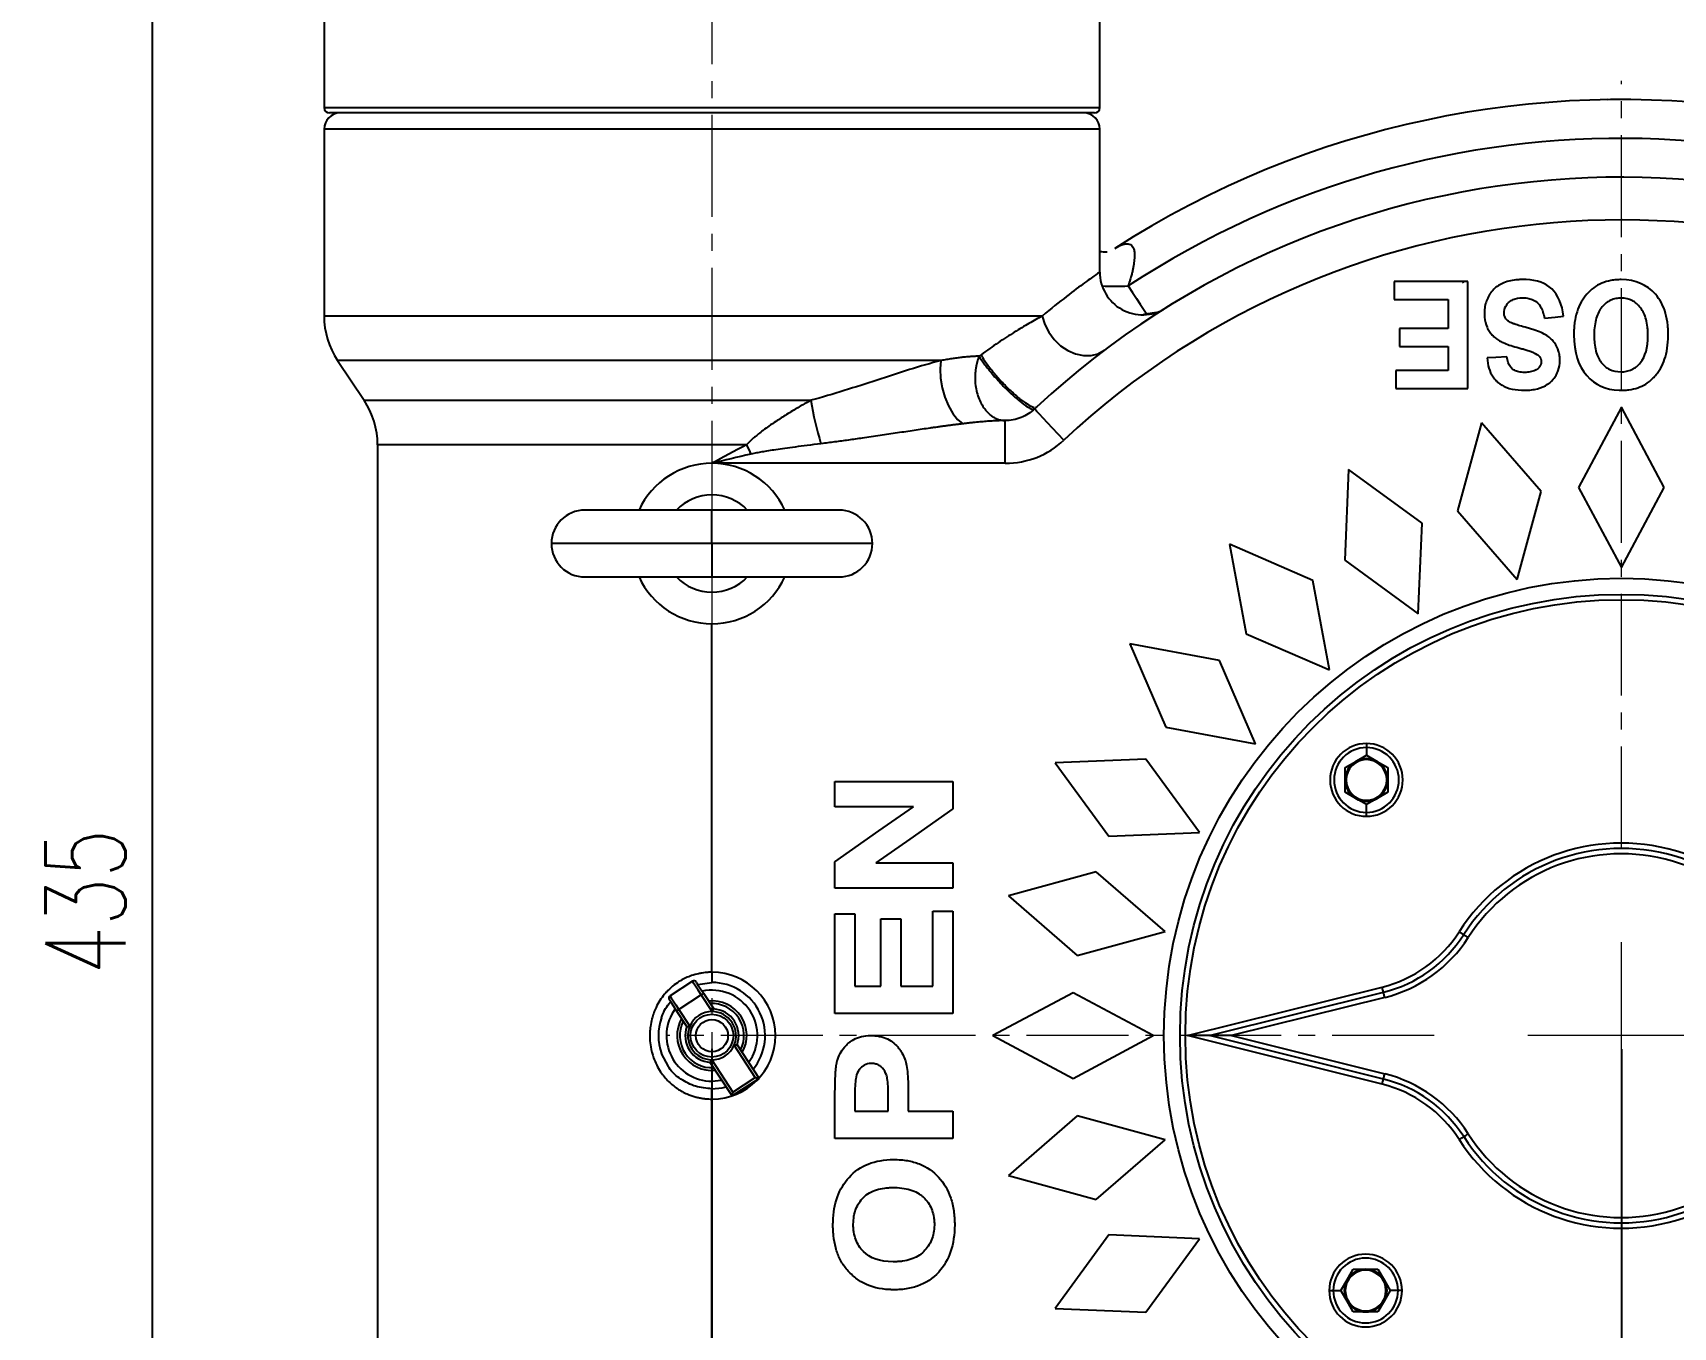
# Model space of a CAD drawing. Header units: millimetres. Extents: x 2055 to 5101, y 917 to 3070.
# Drawn here: x 4060.2 to 4366.9, y 2124.1 to 2366.1 of the extents above; entities that cross this region are included whole.
import ezdxf

# ---------------------------------------------------------------- set-up
doc = ezdxf.new("R2010")
doc.units = ezdxf.units.MM
doc.linetypes.add('CENTER2', pattern=[28.575, 19.05, -3.175, 3.175, -3.175])
doc.linetypes.add('点画线', pattern=[18, 12, -2, 2, -2])
doc.layers.add('中心线层', color=1, linetype='点画线', lineweight=18)
doc.styles.get("Standard").update_dxf_attribs({"font": 'arial.ttf'})
doc.styles.add('TH_GBDIM', font='simplex.shx', dxfattribs={"width": 0.707, "bigfont": 'hzfs.shx'})
doc.dimstyles.new('ISO-25$0', dxfattribs={"dimtxt": 2.5, "dimasz": 2.5, "dimexe": 1.25, "dimexo": 0.625, "dimtad": 1, "dimtxsty": 'Standard', "dimcen": 2.5, "dimdle": 5, "dimadec": 0, "dimazin": 0, "dimtfac": 1, "dimtmove": 0, "dimatfit": 3, "dimfxl": 0, "dimarcsym": 0})

# ---------------------------------------------------------------- blocks, each defined once
blk = doc.blocks.new('*U51')
at = {"layer": '中心线层', "color": 0, "linetype": 'CENTER2', "transparency": 16777216}
for p, q in [((0, 35), (0, 178.5)), ((-178.5, 0), (-35, 0)), ((35, 0), (178.5, 0))]:
    blk.add_line(p, q, dxfattribs=at)
at = {"layer": '中心线层', "color": 0, "linetype": 'Continuous', "transparency": 16777216}
for p, q in [((0, -17.5), (0, 17.5)), ((-17.5, 0), (17.5, 0))]:
    blk.add_line(p, q, dxfattribs=at)
blk = doc.blocks.new('*U52')
at = {"layer": '中心线层', "color": 0, "linetype": 'CENTER2', "transparency": 16777216}
blk.add_line((0, 497.5), (0, -12.5), dxfattribs=at)
blk = doc.blocks.new('*D75')
at = {"color": 1, "linetype": 'Continuous', "transparency": 16777216}
for p, q in [((4187.19, 2176.09), (4187.18, 1904.48)), ((4357.2, 2176.08), (4357.19, 1904.48)), ((4344.69, 1914.48), (4199.68, 1914.48))]:
    blk.add_line(p, q, dxfattribs=at)
at = {"color": 1, "linetype": 'ByBlock', "transparency": 16777216}
for points in [[(4199.68, 1916.57), (4199.68, 1912.4), (4187.18, 1914.48)], [(4344.69, 1916.56), (4344.69, 1912.39), (4357.19, 1914.48)]]:
    blk.add_solid(points, dxfattribs=at)
at = {"layer": 'Defpoints', "color": 0, "linetype": 'ByBlock', "transparency": 16777216}
for p in [(4187.19, 2178.59), (4357.2, 2178.58), (4187.18, 1914.48)]:
    blk.add_point(p, dxfattribs=at)
at = {"color": 1, "linetype": 'ByBlock', "lineweight": 5, "transparency": 16777216, "insert": (4272.18, 1926.98), "char_height": 15, "attachment_point": 5, "rotation": 359.9976, "style": 'TH_GBDIM'}
blk.add_mtext('170', dxfattribs=at)
blk = doc.blocks.new('*D64')
at = {"color": 1, "linetype": 'Continuous', "transparency": 16777216}
for p, q in [((4184.7, 2421.08), (4072.59, 2421.08)), ((4082.59, 1998.58), (4082.59, 2408.58)), ((4184.68, 1986.08), (4072.59, 1986.08))]:
    blk.add_line(p, q, dxfattribs=at)
at = {"color": 1, "linetype": 'ByBlock', "transparency": 16777216}
for points in [[(4080.5, 2408.58), (4084.67, 2408.58), (4082.59, 2421.08)], [(4080.5, 1998.58), (4084.67, 1998.58), (4082.59, 1986.08)]]:
    blk.add_solid(points, dxfattribs=at)
at = {"layer": 'Defpoints', "color": 0, "linetype": 'ByBlock', "transparency": 16777216}
for p in [(4082.59, 2421.08), (4187.2, 2421.08), (4187.18, 1986.08)]:
    blk.add_point(p, dxfattribs=at)
at = {"color": 1, "linetype": 'ByBlock', "lineweight": 5, "transparency": 16777216, "insert": (4070.09, 2203.58), "char_height": 15, "attachment_point": 5, "rotation": 90, "style": 'TH_GBDIM'}
blk.add_mtext('435', dxfattribs=at)

msp = doc.modelspace()

# ---------------------------------------------------------------- linework, layer by layer
at = {"color": 7, "linetype": 'Continuous', "lineweight": 25}
for p, q in [((4114.697, 2375.293), (4114.697, 2352.083)), ((4259.697, 2352.083), (4259.697, 2375.293)), ((4354.469, 2353.621), (4354.408, 2353.56)), ((4354.679, 2353.564), (4354.469, 2353.621)), ((4258.697, 2351.083), (4115.697, 2351.083)), ((4114.697, 2348.083), (4114.697, 2313.124)), ((4259.697, 2321.348), (4259.697, 2348.083)), ((4328.521, 2319.583), (4314.697, 2319.583)), ((4314.697, 2319.583), (4314.697, 2316.211)), ((4328.521, 2299.583), (4328.521, 2319.583)), ((4314.697, 2316.211), (4324.847, 2316.211)), ((4324.847, 2316.211), (4324.847, 2310.767)), ((4270.315, 2313.788), (4267.889, 2313.386)), ((4315.725, 2310.767), (4315.725, 2307.4)), ((4324.847, 2310.767), (4315.725, 2310.767)), ((4315.725, 2307.4), (4324.847, 2307.4)), ((4324.847, 2307.4), (4324.847, 2302.964)), ((4117.217, 2304.804), (4122.178, 2297.361)), ((4324.847, 2302.964), (4315.041, 2302.964)), ((4315.041, 2302.964), (4315.041, 2299.583)), ((4315.041, 2299.583), (4328.521, 2299.583)), ((4247.714, 2296.107), (4247.933, 2296.148)), ((4357.197, 2296.083), (4349.197, 2281.083)), ((4365.197, 2281.083), (4357.197, 2296.083)), ((4242.031, 2285.583), (4242.031, 2293.582)), ((4331.051, 2293.137), (4326.589, 2276.732)), ((4342.188, 2280.293), (4331.051, 2293.137)), ((4124.697, 2289.041), (4124.697, 2068.124)), ((4306.216, 2284.446), (4305.516, 2267.461)), ((4319.932, 2274.403), (4306.216, 2284.446)), ((4337.727, 2263.889), (4342.188, 2280.293)), ((4349.197, 2281.083), (4357.197, 2266.083)), ((4357.197, 2266.083), (4365.197, 2281.083)), ((4187.197, 2276.837), (4163.447, 2276.837)), ((4210.947, 2276.837), (4187.197, 2276.837)), ((4326.589, 2276.732), (4337.727, 2263.889)), ((4319.232, 2257.417), (4319.932, 2274.403)), ((4299.544, 2263.708), (4283.937, 2270.448)), ((4283.937, 2270.448), (4287.035, 2253.732)), ((4305.516, 2267.461), (4319.232, 2257.417)), ((4163.447, 2264.337), (4187.197, 2264.337)), ((4187.197, 2264.337), (4210.947, 2264.337)), ((4302.642, 2246.993), (4299.544, 2263.708)), ((4282.048, 2248.745), (4265.332, 2251.843)), ((4265.332, 2251.843), (4272.072, 2236.236)), ((4287.035, 2253.732), (4302.642, 2246.993)), ((4288.787, 2233.138), (4282.048, 2248.745)), ((4272.072, 2236.236), (4288.787, 2233.138)), ((4309.543, 2232.446), (4309.543, 2231.006)), ((4268.319, 2230.263), (4251.333, 2229.564)), ((4251.333, 2229.564), (4261.377, 2215.848)), ((4278.363, 2216.547), (4268.319, 2230.263)), ((4305.543, 2228.697), (4307.543, 2229.851)), ((4307.543, 2229.851), (4309.543, 2231.006)), ((4309.543, 2231.006), (4311.543, 2229.851)), ((4311.543, 2229.851), (4313.543, 2228.697)), ((4305.543, 2226.387), (4305.543, 2228.697)), ((4305.543, 2224.078), (4305.543, 2226.387)), ((4313.543, 2228.697), (4313.543, 2226.387)), ((4313.543, 2226.387), (4313.543, 2224.078)), ((4210.197, 2221.378), (4210.197, 2226.083)), ((4210.197, 2226.083), (4232.197, 2226.083)), ((4232.197, 2226.083), (4232.197, 2221.005)), ((4307.543, 2222.923), (4305.543, 2224.078)), ((4313.543, 2224.078), (4311.543, 2222.923)), ((4224.886, 2221.378), (4210.197, 2221.378)), ((4309.543, 2221.768), (4307.543, 2222.923)), ((4311.543, 2222.923), (4309.543, 2221.768)), ((4309.543, 2220.328), (4309.543, 2221.768)), ((4261.377, 2215.848), (4278.363, 2216.547)), ((4210.197, 2206.179), (4210.197, 2211.108)), ((4217.851, 2210.89), (4232.197, 2210.89)), ((4232.197, 2210.89), (4232.197, 2206.179)), ((4259.047, 2209.19), (4242.643, 2204.729)), ((4271.891, 2198.053), (4259.047, 2209.19)), ((4232.197, 2206.179), (4210.197, 2206.179)), ((4228.488, 2187.822), (4228.488, 2201.833)), ((4228.488, 2201.833), (4232.197, 2201.833)), ((4232.197, 2201.833), (4232.197, 2182.751)), ((4242.643, 2204.729), (4255.487, 2193.591)), ((4210.197, 2201.359), (4213.917, 2201.359)), ((4210.197, 2182.751), (4210.197, 2201.359)), ((4213.917, 2201.359), (4213.917, 2187.822)), ((4218.797, 2187.822), (4218.797, 2200.415)), ((4218.797, 2200.415), (4222.5, 2200.415)), ((4222.5, 2200.415), (4222.5, 2187.822)), ((4255.487, 2193.591), (4271.891, 2198.053)), ((4187.197, 2190.437), (4187.197, 2188.52)), ((4183.543, 2188.747), (4179.357, 2186.012)), ((4185.602, 2186.509), (4187.521, 2183.572)), ((4213.917, 2187.822), (4218.797, 2187.822)), ((4222.5, 2187.822), (4228.488, 2187.822)), ((4254.697, 2186.583), (4239.697, 2178.583)), ((4269.697, 2178.583), (4254.697, 2186.583)), ((4276.064, 2178.583), (4312.483, 2187.663)), ((4280.197, 2178.583), (4312.725, 2186.692)), ((4185.184, 2186.236), (4180.998, 2183.501)), ((4180.998, 2183.501), (4183.058, 2180.348)), ((4187.244, 2183.082), (4185.184, 2186.236)), ((4312.966, 2185.722), (4284.331, 2178.583)), ((4182.498, 2180.29), (4180.579, 2183.227)), ((4232.197, 2182.751), (4210.197, 2182.751)), ((4239.697, 2178.583), (4254.697, 2170.583)), ((4254.697, 2170.583), (4269.697, 2178.583)), ((4280.197, 2178.583), (4276.064, 2178.583)), ((4312.483, 2169.502), (4276.064, 2178.583)), ((4284.331, 2178.583), (4280.197, 2178.583)), ((4312.725, 2170.473), (4280.197, 2178.583)), ((4284.331, 2178.583), (4312.966, 2171.443)), ((4179.089, 2172.8), (4177.766, 2175.258)), ((4195.302, 2170.748), (4191.337, 2176.817)), ((4191.897, 2176.875), (4195.994, 2170.603)), ((4190.971, 2167.321), (4186.874, 2173.593)), ((4187.151, 2174.083), (4191.116, 2168.013)), ((4187.197, 2166.728), (4187.197, 2168.645)), ((4195.994, 2170.603), (4190.971, 2167.321)), ((4191.116, 2168.013), (4195.302, 2170.748)), ((4213.917, 2166.891), (4213.917, 2164.446)), ((4213.917, 2164.446), (4220.165, 2164.446)), ((4223.896, 2164.446), (4232.197, 2164.446)), ((4232.197, 2164.446), (4232.197, 2159.375)), ((4255.487, 2163.574), (4242.643, 2152.436)), ((4271.891, 2159.112), (4255.487, 2163.574)), ((4232.197, 2159.375), (4210.197, 2159.375)), ((4259.047, 2147.975), (4271.891, 2159.112)), ((4242.643, 2152.436), (4259.047, 2147.975)), ((4261.377, 2141.317), (4251.333, 2127.601)), ((4278.363, 2140.618), (4261.377, 2141.317)), ((4268.319, 2126.902), (4278.363, 2140.618)), ((4305.929, 2132.928), (4307.083, 2134.928)), ((4307.083, 2134.928), (4309.393, 2134.928)), ((4309.393, 2134.928), (4311.702, 2134.928)), ((4311.702, 2134.928), (4312.857, 2132.928)), ((4304.774, 2130.928), (4305.929, 2132.928)), ((4312.857, 2132.928), (4314.011, 2130.928)), ((4303.334, 2130.928), (4304.774, 2130.928)), ((4305.929, 2128.928), (4304.774, 2130.928)), ((4307.083, 2126.928), (4305.929, 2128.928)), ((4312.857, 2128.928), (4311.702, 2126.928)), ((4314.011, 2130.928), (4312.857, 2128.928)), ((4315.451, 2130.928), (4314.011, 2130.928)), ((4251.333, 2127.601), (4268.319, 2126.902)), ((4309.393, 2126.928), (4307.083, 2126.928)), ((4311.702, 2126.928), (4309.393, 2126.928))]:
    msp.add_line(p, q, dxfattribs=at)
at = {"color": 8, "linetype": 'Continuous', "lineweight": 25}
for p, q in [((4114.697, 2352.083), (4187.197, 2352.083)), ((4187.197, 2352.083), (4259.697, 2352.083)), ((4259.697, 2348.083), (4114.697, 2348.083)), ((4327.836, 2319.583), (4327.444, 2319.3)), ((4248.941, 2313.124), (4114.697, 2313.124)), ((4230.013, 2304.804), (4117.217, 2304.804)), ((4122.178, 2297.361), (4205.687, 2297.361)), ((4193.663, 2289.041), (4124.697, 2289.041)), ((4242.031, 2285.583), (4187.555, 2285.583)), ((4187.197, 2270.587), (4187.197, 2276.837)), ((4187.197, 2270.587), (4157.197, 2270.587)), ((4187.197, 2270.587), (4187.197, 2264.337)), ((4217.197, 2270.587), (4187.197, 2270.587)), ((4187.197, 2190.437), (4187.197, 2255.587)), ((4309.543, 2233.187), (4309.543, 2232.446)), ((4309.543, 2219.587), (4309.543, 2220.328)), ((4184.533, 2188.146), (4187.197, 2188.52)), ((4187.197, 2101.578), (4187.197, 2166.728)), ((4302.593, 2130.928), (4303.334, 2130.928)), ((4316.193, 2130.928), (4315.451, 2130.928))]:
    msp.add_line(p, q, dxfattribs=at)
at = {"color": 8, "linetype": 'Continuous', "lineweight": 25, "flags": 128}
for points in [[(4265.025, 2318.741), (4265.821, 2317.53), (4266.576, 2316.381), (4267.265, 2315.334), (4267.863, 2314.424), (4268.351, 2313.682), (4268.558, 2313.367)], [(4185.184, 2186.236), (4184.622, 2187.095), (4184.129, 2187.85), (4183.763, 2188.411), (4183.568, 2188.709), (4183.543, 2188.747)], [(4179.357, 2186.012), (4179.382, 2185.974), (4179.577, 2185.676), (4179.943, 2185.115), (4180.437, 2184.36), (4180.998, 2183.501)], [(4187.197, 2170.083), (4188.965, 2170.268), (4189.036, 2170.284)], [(4187.197, 2168.645), (4189.136, 2168.836), (4189.867, 2169.01)]]:
    msp.add_lwpolyline(points, dxfattribs=at)
at = {"color": 7, "linetype": 'Continuous', "lineweight": 25, "flags": 128}
for points in [[(4248.941, 2313.124), (4249.414, 2311.567), (4250.169, 2310.078), (4251.171, 2308.724), (4252.376, 2307.566), (4253.731, 2306.654), (4255.176, 2306.028), (4256.646, 2305.717), (4258.076, 2305.735), (4259.404, 2306.079), (4260.57, 2306.736)], [(4342.814, 2312.691), (4344.813, 2312.906), (4346.385, 2313.074)], [(4230.013, 2304.804), (4229.87, 2303.219), (4229.947, 2301.486), (4230.241, 2299.693), (4230.736, 2297.936), (4231.407, 2296.307), (4232.218, 2294.889), (4233.127, 2293.759), (4234.086, 2292.974)], [(4335.793, 2305.477), (4333.738, 2305.376), (4332.124, 2305.298)], [(4252.967, 2289.903), (4251.905, 2291.037), (4250.884, 2292.128), (4249.942, 2293.134), (4249.115, 2294.017), (4248.434, 2294.744), (4247.927, 2295.286), (4247.611, 2295.623), (4247.499, 2295.743)], [(4210.197, 2211.108), (4218.423, 2216.859), (4224.886, 2221.378)], [(4232.197, 2221.005), (4224.164, 2215.341), (4217.851, 2210.89)], [(4326.885, 2198.003), (4327.049, 2197.898), (4327.207, 2197.796), (4327.353, 2197.703), (4327.48, 2197.621), (4327.585, 2197.554), (4327.663, 2197.505), (4327.711, 2197.474), (4327.727, 2197.463)], [(4327.727, 2197.463), (4327.743, 2197.453), (4327.791, 2197.422), (4327.869, 2197.373), (4327.973, 2197.305), (4328.101, 2197.224), (4328.247, 2197.13), (4328.405, 2197.029), (4328.569, 2196.924)], [(4184.235, 2188.602), (4184.339, 2188.443), (4184.635, 2187.989), (4185.079, 2187.31), (4185.602, 2186.509)], [(4185.184, 2186.236), (4185.265, 2186.289), (4185.344, 2186.34), (4185.416, 2186.388), (4185.48, 2186.429), (4185.532, 2186.463), (4185.57, 2186.488), (4185.594, 2186.504), (4185.602, 2186.509)], [(4312.725, 2186.692), (4312.72, 2186.711), (4312.706, 2186.766), (4312.684, 2186.856), (4312.654, 2186.977), (4312.617, 2187.124), (4312.575, 2187.291), (4312.53, 2187.473), (4312.483, 2187.663)], [(4312.966, 2185.722), (4312.919, 2185.911), (4312.874, 2186.093), (4312.832, 2186.261), (4312.795, 2186.408), (4312.765, 2186.529), (4312.743, 2186.619), (4312.729, 2186.674), (4312.725, 2186.692)], [(4180.579, 2183.227), (4180.056, 2184.028), (4179.612, 2184.707), (4179.316, 2185.161), (4179.212, 2185.32)], [(4180.579, 2183.227), (4180.587, 2183.233), (4180.611, 2183.248), (4180.65, 2183.274), (4180.702, 2183.308), (4180.765, 2183.349), (4180.838, 2183.396), (4180.916, 2183.448), (4180.998, 2183.501)], [(4312.725, 2170.473), (4312.729, 2170.491), (4312.743, 2170.546), (4312.765, 2170.636), (4312.795, 2170.757), (4312.832, 2170.904), (4312.874, 2171.072), (4312.919, 2171.254), (4312.966, 2171.443)], [(4190.971, 2167.321), (4190.974, 2167.335), (4190.982, 2167.374), (4190.996, 2167.438), (4191.014, 2167.524), (4191.036, 2167.629), (4191.061, 2167.748), (4191.088, 2167.878), (4191.116, 2168.013)], [(4195.302, 2170.748), (4195.437, 2170.72), (4195.567, 2170.692), (4195.687, 2170.667), (4195.791, 2170.645), (4195.877, 2170.627), (4195.941, 2170.614), (4195.981, 2170.606), (4195.994, 2170.603)], [(4312.483, 2169.502), (4312.53, 2169.692), (4312.575, 2169.874), (4312.617, 2170.041), (4312.654, 2170.188), (4312.684, 2170.309), (4312.706, 2170.399), (4312.72, 2170.454), (4312.725, 2170.473)], [(4326.885, 2159.162), (4327.049, 2159.267), (4327.207, 2159.369), (4327.353, 2159.462), (4327.48, 2159.544), (4327.585, 2159.611), (4327.663, 2159.66), (4327.711, 2159.691), (4327.727, 2159.702)], [(4327.727, 2159.702), (4327.743, 2159.712), (4327.791, 2159.743), (4327.869, 2159.792), (4327.973, 2159.86), (4328.101, 2159.941), (4328.247, 2160.035), (4328.405, 2160.136), (4328.569, 2160.241)]]:
    msp.add_lwpolyline(points, dxfattribs=at)
at = {"color": 7, "linetype": 'Continuous', "lineweight": 25}
for centre, radius in [((4357.197, 2178.583), 85.5), ((4357.197, 2178.583), 82.5), ((4357.197, 2178.583), 81.5), ((4187.197, 2178.583), 4), ((4187.197, 2178.583), 3)]:
    msp.add_circle(centre, radius, dxfattribs=at)
for centre, radius, start, end in [((4115.697, 2352.083), 1, 180, 270), ((4258.697, 2352.083), 1, 270, 0), ((4357.197, 2178.583), 175, 41.01589, 122.76312), ((4117.697, 2348.083), 3, 90, 180), ((4256.697, 2348.083), 3, 0, 90), ((4357.197, 2178.583), 167.75, 54.01107, 123.33021), ((4357.197, 2178.583), 160.5, 54.01107, 132.90375), ((4357.197, 2178.583), 152.5, 54.01107, 133.11609), ((4267.697, 2321.348), 8, 180, 302.08368), ((4129.697, 2313.124), 15, 180, 213.69007), ((4109.697, 2289.041), 15, 0, 33.69007), ((4264.311, 2306.772), 59.375, 189.11998, 197.1613), ((4270.025, 2324.525), 84.204, 204.92339, 206.22783), ((4242.031, 2301.583), 16, 270, 313.11609), ((4187.197, 2270.587), 15, 24.62432, 155.37568), ((4187.197, 2270.587), 9.1, 43.37837, 136.62163), ((4163.447, 2270.587), 6.25, 90, 180), ((4210.947, 2270.587), 6.25, 0, 90), ((4163.447, 2270.587), 6.25, 180, 270), ((4210.947, 2270.587), 6.25, 270, 0), ((4187.197, 2270.587), 15, 204.62432, 335.37568), ((4187.197, 2270.587), 9.1, 223.37837, 316.62163), ((4309.543, 2226.387), 6.8, 90, 180), ((4309.543, 2226.387), 6.059, 90, 270), ((4309.543, 2226.387), 6.8, 270, 90), ((4309.543, 2226.387), 6.059, 270, 90), ((4309.543, 2226.387), 4, 120, 180), ((4309.543, 2226.387), 3.8, 0, 180), ((4309.543, 2226.387), 4, 60, 120), ((4309.543, 2226.387), 4, 0, 60), ((4309.543, 2226.387), 6.8, 180, 270), ((4309.543, 2226.387), 4, 180, 240), ((4309.543, 2226.387), 3.8, 180, 0), ((4309.543, 2226.387), 4, 300, 0), ((4309.543, 2226.387), 4, 240, 300), ((4357.197, 2178.583), 36, 212.64659, 147.35341), ((4357.197, 2178.583), 35, 212.64659, 147.35341), ((4357.197, 2178.583), 34, 212.64659, 147.35341), ((4306.676, 2210.95), 24, 284, 327.35341), ((4306.676, 2210.95), 25, 284, 327.35341), ((4306.676, 2210.95), 26, 284, 327.35341), ((4187.197, 2178.583), 11.854, 270, 90), ((4183.816, 2188.329), 0.5, 33.15762, 123.15762), ((4179.63, 2185.594), 0.5, 123.15762, 213.15762), ((4187.193, 2178.59), 6.5, 330.64405, 95.67119), ((4187.197, 2178.583), 5, 340.02752, 86.28772), ((4187.197, 2178.583), 10, 160.64317, 199.41964), ((4187.193, 2178.59), 6.5, 150.64405, 275.67119), ((4187.197, 2178.583), 5, 160.02752, 266.28772), ((4187.197, 2178.583), 4.5, 156.90661, 269.40863), ((4187.197, 2178.583), 4.5, 89.40863, 156.90661), ((4187.197, 2178.583), 4.5, 336.90661, 89.40863), ((4187.197, 2178.583), 4.5, 269.40863, 336.90661), ((4306.676, 2146.215), 26, 32.64659, 76), ((4306.676, 2146.215), 24, 32.64659, 76), ((4306.676, 2146.215), 25, 32.64659, 76), ((4309.393, 2130.928), 6.8, 0, 180), ((4309.393, 2130.928), 6.059, 0, 180), ((4309.393, 2130.928), 3.8, 90, 270), ((4309.393, 2130.928), 4, 90, 150), ((4309.393, 2130.928), 4, 30, 90), ((4309.393, 2130.928), 3.8, 270, 90), ((4309.393, 2130.928), 4, 150, 210), ((4309.393, 2130.928), 4, 330, 30), ((4309.393, 2130.928), 6.8, 180, 0), ((4309.393, 2130.928), 6.059, 180, 0), ((4309.393, 2130.928), 4, 210, 270), ((4309.393, 2130.928), 4, 270, 330)]:
    msp.add_arc(centre, radius, start, end, dxfattribs=at)
at = {"color": 8, "linetype": 'Continuous', "lineweight": 25}
for centre, radius, start, end in [((4262.542, 2402.645), 83.942, 268.33045, 271.69484), ((4187.197, 2178.583), 8.5, 323.82494, 102.4903), ((4187.197, 2178.583), 9.937, 320.72863, 90), ((4187.197, 2178.583), 8.5, 143.82494, 270), ((4187.193, 2178.59), 6, 333.15762, 93.15762), ((4187.193, 2178.59), 6, 153.15762, 273.15762)]:
    msp.add_arc(centre, radius, start, end, dxfattribs=at)
at = {"color": 7, "linetype": 'Continuous', "lineweight": 25}
for points, knots in [([(4261.052, 2325.077), (4260.794, 2325.056), (4260.458, 2325.029), (4259.84, 2325.144), (4259.697, 2325.171)], [0, 0, 0, 0, 0.7685411, 1, 1, 1, 1]), ([(4262.493, 2325.743), (4262.568, 2325.79), (4262.716, 2325.884), (4262.934, 2326.012), (4263.145, 2326.129), (4263.35, 2326.234), (4263.548, 2326.326), (4263.74, 2326.407), (4263.925, 2326.476), (4264.102, 2326.533), (4264.273, 2326.578), (4264.573, 2326.639), (4264.973, 2326.659), (4265.422, 2326.524), (4265.771, 2326.229), (4266.033, 2325.75), (4266.186, 2325.058), (4266.21, 2324.139), (4266.125, 2323.245), (4265.997, 2322.45), (4265.867, 2321.796), (4265.705, 2321.095), (4265.51, 2320.349), (4265.284, 2319.558), (4265.113, 2319.018), (4265.025, 2318.741)], [0, 0, 0, 0, 0.0238247, 0.0470341, 0.0696413, 0.0916607, 0.113108, 0.1340002, 0.1543557, 0.1741948, 0.1935391, 0.2124123, 0.2773539, 0.3379998, 0.3962655, 0.4542819, 0.5242568, 0.6003877, 0.684841, 0.7298848, 0.7778051, 0.8287055, 0.8826663, 0.939749, 1, 1, 1, 1]), ([(4259.697, 2321.348), (4259.697, 2321.348), (4259.456, 2321.181), (4258.503, 2320.51), (4257.792, 2320.005), (4255.934, 2318.647), (4254.789, 2317.795), (4252.123, 2315.729), (4250.603, 2314.516), (4248.941, 2313.124)], [0, 0, 0, 0, 0.25, 0.25, 0.5, 0.5, 0.75, 0.75, 1, 1, 1, 1]), ([(4344.176, 2318.186), (4343.037, 2319.264), (4341.347, 2319.88), (4339.137, 2319.934), (4338.873, 2319.936), (4338.74, 2319.935), (4338.349, 2319.928), (4337.588, 2319.894), (4336.43, 2319.732), (4335.623, 2319.493), (4334.875, 2319.198), (4334.531, 2319.023), (4333.578, 2318.409), (4333.053, 2317.882), (4332.531, 2317.082), (4332.433, 2316.914), (4332.254, 2316.575), (4332.01, 2316.061), (4331.725, 2315.174), (4331.627, 2314.432), (4331.602, 2313.864), (4331.602, 2313.671), (4331.612, 2313.297), (4331.667, 2312.385), (4331.86, 2311.591), (4332.225, 2310.747), (4332.37, 2310.485), (4332.693, 2309.994), (4333.051, 2309.536), (4333.583, 2309.047), (4333.94, 2308.791), (4334.187, 2308.629), (4334.312, 2308.554), (4334.988, 2308.18), (4336.053, 2307.736), (4337.502, 2307.31), (4338.159, 2307.135), (4338.295, 2307.1), (4338.56, 2307.03), (4338.946, 2306.926), (4340.238, 2306.547), (4341.033, 2306.21), (4341.527, 2305.883), (4341.61, 2305.819), (4341.749, 2305.689), (4341.937, 2305.488), (4342.15, 2305.116), (4342.213, 2304.78), (4342.22, 2304.513), (4342.217, 2304.424), (4342.198, 2304.254), (4342.122, 2303.847), (4341.902, 2303.519), (4341.633, 2303.307)], [0, 0, 0, 0, 0.125, 0.1328125, 0.1328125, 0.140625, 0.140625, 0.15625, 0.1875, 0.21875, 0.21875, 0.25, 0.25, 0.3125, 0.3125, 0.328125, 0.328125, 0.34375, 0.375, 0.40625, 0.40625, 0.421875, 0.421875, 0.4375, 0.5, 0.5, 0.53125, 0.53125, 0.5625, 0.59375, 0.609375, 0.609375, 0.625, 0.625, 0.6875, 0.71875, 0.71875, 0.7265625, 0.7265625, 0.734375, 0.75, 0.8125, 0.8125, 0.828125, 0.828125, 0.84375, 0.875, 0.90625, 0.90625, 0.921875, 0.921875, 0.9375, 1, 1, 1, 1]), ([(4363.556, 2317.203), (4361.974, 2319), (4359.848, 2319.91), (4356.838, 2319.927), (4356.508, 2319.914), (4355.869, 2319.86), (4354.936, 2319.736), (4352.939, 2319.143), (4351.531, 2318.116), (4349.92, 2316.288), (4349.316, 2315.194), (4348.715, 2313.288), (4348.49, 2312.268), (4348.379, 2311.148), (4348.33, 2310.379), (4348.318, 2309.982), (4348.324, 2306.334), (4349.129, 2303.808), (4350.732, 2301.982)], [0, 0, 0, 0, 0.25, 0.25, 0.28125, 0.28125, 0.3125, 0.375, 0.5, 0.5, 0.625, 0.625, 0.6875, 0.71875, 0.71875, 0.75, 0.75, 1, 1, 1, 1]), ([(4332.124, 2305.298), (4332.17, 2303.891), (4332.627, 2302.404), (4333.584, 2301.253), (4334.008, 2300.82), (4334.239, 2300.619), (4334.997, 2300.08), (4336.173, 2299.523), (4337.68, 2299.289), (4338.725, 2299.243), (4338.941, 2299.239), (4339.376, 2299.241), (4340.014, 2299.261), (4340.607, 2299.333), (4341.734, 2299.544), (4342.406, 2299.779), (4343.575, 2300.419), (4344.196, 2300.921), (4344.673, 2301.553), (4344.852, 2301.816), (4344.936, 2301.954), (4345.169, 2302.372), (4345.559, 2303.227), (4345.719, 2304.137), (4345.727, 2305.085), (4345.707, 2305.396), (4345.622, 2305.993), (4345.429, 2306.861), (4344.901, 2307.903), (4344.302, 2308.598), (4343.857, 2309.041), (4343.592, 2309.253), (4342.645, 2309.86), (4341.619, 2310.318), (4340.298, 2310.716), (4339.884, 2310.831), (4339.744, 2310.869), (4339.479, 2310.943), (4338.837, 2311.121), (4337.888, 2311.392), (4337.27, 2311.589), (4337.042, 2311.672), (4336.96, 2311.703), (4336.922, 2311.718), (4336.809, 2311.765), (4336.445, 2311.923), (4336.036, 2312.166), (4335.791, 2312.399), (4335.65, 2312.561), (4335.592, 2312.644), (4335.435, 2312.909), (4335.323, 2313.2), (4335.281, 2313.528), (4335.269, 2313.756), (4335.271, 2313.874), (4335.319, 2314.443), (4335.52, 2314.964), (4335.906, 2315.427), (4336.075, 2315.608), (4336.167, 2315.697), (4336.464, 2315.946), (4337.146, 2316.36), (4338.087, 2316.527), (4339.203, 2316.529), (4339.551, 2316.494), (4340.194, 2316.356), (4340.491, 2316.252), (4341.303, 2315.839), (4341.744, 2315.435), (4342.426, 2314.299), (4342.668, 2313.572), (4342.814, 2312.691)], [0, 0, 0, 0, 0.0625, 0.078125, 0.078125, 0.09375, 0.09375, 0.125, 0.15625, 0.15625, 0.1640625, 0.1640625, 0.171875, 0.1875, 0.1875, 0.21875, 0.21875, 0.25, 0.2578125, 0.2578125, 0.265625, 0.265625, 0.28125, 0.3125, 0.3125, 0.328125, 0.328125, 0.34375, 0.375, 0.390625, 0.390625, 0.40625, 0.40625, 0.4375, 0.4453125, 0.4453125, 0.4492187, 0.4492187, 0.453125, 0.46875, 0.484375, 0.4882812, 0.4882812, 0.4921875, 0.4921875, 0.5, 0.53125, 0.546875, 0.546875, 0.5625, 0.5625, 0.59375, 0.609375, 0.609375, 0.625, 0.625, 0.6875, 0.703125, 0.703125, 0.71875, 0.71875, 0.75, 0.8125, 0.8125, 0.84375, 0.84375, 0.875, 0.875, 0.9375, 0.9375, 1, 1, 1, 1]), ([(4350.732, 2301.982), (4352.259, 2300.243), (4354.275, 2299.33), (4357.089, 2299.236), (4357.411, 2299.238), (4358.029, 2299.268), (4358.932, 2299.351), (4359.763, 2299.544), (4360.809, 2299.896), (4361.298, 2300.112), (4362.235, 2300.696), (4362.681, 2301.059), (4363.317, 2301.706), (4363.525, 2301.941), (4363.914, 2302.424), (4364.096, 2302.674), (4364.603, 2303.452), (4364.89, 2304.005), (4365.594, 2305.773), (4365.898, 2307.366), (4365.947, 2309.264), (4365.951, 2309.693), (4365.95, 2309.911), (4365.936, 2310.551), (4365.862, 2311.792), (4365.378, 2314.418), (4364.427, 2316.211), (4363.556, 2317.203)], [0, 0, 0, 0, 0.25, 0.25, 0.28125, 0.28125, 0.3125, 0.375, 0.375, 0.4375, 0.4375, 0.5, 0.5, 0.53125, 0.53125, 0.5625, 0.5625, 0.625, 0.625, 0.75, 0.765625, 0.765625, 0.78125, 0.78125, 0.8125, 0.875, 1, 1, 1, 1]), ([(4360.78, 2304.407), (4360.314, 2303.832), (4359.772, 2303.401), (4359.155, 2303.116), (4358.847, 2302.973), (4358.52, 2302.866), (4358.175, 2302.796), (4357.83, 2302.725), (4357.464, 2302.691), (4357.085, 2302.693), (4356.325, 2302.698), (4355.642, 2302.845), (4355.034, 2303.136), (4354.73, 2303.282), (4354.445, 2303.463), (4354.178, 2303.681), (4353.912, 2303.898), (4353.664, 2304.151), (4353.437, 2304.441), (4352.983, 2305.021), (4352.645, 2305.75), (4352.425, 2306.628), (4352.315, 2307.067), (4352.234, 2307.544), (4352.182, 2308.058), (4352.156, 2308.315), (4352.137, 2308.581), (4352.126, 2308.857), (4352.12, 2308.995), (4352.117, 2309.135), (4352.115, 2309.278), (4352.113, 2309.42), (4352.112, 2309.567), (4352.114, 2309.71), (4352.127, 2310.854), (4352.258, 2311.852), (4352.505, 2312.705), (4352.629, 2313.132), (4352.781, 2313.522), (4352.963, 2313.875), (4353.145, 2314.229), (4353.358, 2314.546), (4353.595, 2314.827), (4354.07, 2315.389), (4354.608, 2315.806), (4355.212, 2316.08), (4355.514, 2316.217), (4355.832, 2316.318), (4356.167, 2316.383), (4356.334, 2316.415), (4356.505, 2316.439), (4356.681, 2316.454), (4356.856, 2316.468), (4357.038, 2316.474), (4357.218, 2316.471), (4357.941, 2316.458), (4358.599, 2316.301), (4359.195, 2315.998), (4359.492, 2315.847), (4359.774, 2315.66), (4360.04, 2315.436), (4360.306, 2315.213), (4360.558, 2314.952), (4360.791, 2314.656), (4361.257, 2314.064), (4361.604, 2313.335), (4361.833, 2312.469), (4361.948, 2312.036), (4362.033, 2311.568), (4362.088, 2311.066), (4362.116, 2310.815), (4362.136, 2310.556), (4362.149, 2310.288), (4362.155, 2310.153), (4362.16, 2310.017), (4362.162, 2309.879), (4362.165, 2309.74), (4362.166, 2309.598), (4362.165, 2309.458), (4362.15, 2307.212), (4361.69, 2305.53), (4360.78, 2304.407)], [0, 0, 0, 0, 1, 1, 1, 2, 2, 2, 3, 3, 3, 4, 4, 4, 5, 5, 5, 6, 6, 6, 7, 7, 7, 8, 8, 8, 9, 9, 9, 10, 10, 10, 11, 11, 11, 12, 12, 12, 13, 13, 13, 14, 14, 14, 15, 15, 15, 16, 16, 16, 17, 17, 17, 18, 18, 18, 19, 19, 19, 20, 20, 20, 21, 21, 21, 22, 22, 22, 23, 23, 23, 24, 24, 24, 25, 25, 25, 26, 26, 26, 27, 27, 27, 27]), ([(4248.941, 2313.124), (4248.161, 2312.699), (4247.335, 2312.236), (4245.592, 2311.226), (4244.674, 2310.678), (4242.753, 2309.486), (4241.749, 2308.841), (4239.664, 2307.438), (4238.583, 2306.68), (4237.499, 2305.875)], [0, 0, 0, 0, 0.25, 0.25, 0.5, 0.5, 0.75, 0.75, 1, 1, 1, 1]), ([(4230.013, 2304.804), (4228.097, 2304.31), (4226.128, 2303.723), (4222.142, 2302.478), (4220.122, 2301.817), (4214.012, 2299.827), (4209.872, 2298.485), (4205.687, 2297.361)], [0, 0, 0, 0, 0.25, 0.25, 0.5, 0.5, 1, 1, 1, 1]), ([(4237.129, 2305.597), (4237.006, 2305.596), (4236.758, 2305.593), (4236.377, 2305.581), (4235.986, 2305.563), (4235.585, 2305.539), (4235.174, 2305.509), (4234.754, 2305.472), (4234.323, 2305.43), (4233.883, 2305.381), (4233.433, 2305.327), (4232.974, 2305.268), (4232.504, 2305.203), (4232.025, 2305.133), (4231.536, 2305.058), (4231.038, 2304.977), (4230.53, 2304.893), (4230.186, 2304.834), (4230.013, 2304.804)], [0, 0, 0, 0, 0.0569772, 0.114712, 0.1732071, 0.2324573, 0.2924486, 0.3531601, 0.4145879, 0.476741, 0.5396235, 0.6032338, 0.6675647, 0.7326118, 0.7983798, 0.86487, 0.9320792, 1, 1, 1, 1]), ([(4237.129, 2305.597), (4237.096, 2305.515), (4237.032, 2305.352), (4236.944, 2305.105), (4236.863, 2304.857), (4236.79, 2304.61), (4236.724, 2304.364), (4236.664, 2304.12), (4236.611, 2303.877), (4236.564, 2303.637), (4236.523, 2303.398), (4236.487, 2303.163), (4236.457, 2302.931), (4236.433, 2302.701), (4236.413, 2302.475), (4236.398, 2302.253), (4236.387, 2302.034), (4236.381, 2301.818), (4236.376, 2301.191), (4236.441, 2300.177), (4236.703, 2298.827), (4237.119, 2297.591), (4237.666, 2296.468), (4238.362, 2295.468), (4238.989, 2294.839), (4239.461, 2294.473), (4239.727, 2294.292), (4240.009, 2294.124), (4240.308, 2293.973), (4240.622, 2293.842), (4240.953, 2293.733), (4241.299, 2293.651), (4241.66, 2293.595), (4241.906, 2293.587), (4242.031, 2293.582)], [0, 0, 0, 0, 0.0169024, 0.0335253, 0.0498679, 0.0659301, 0.0817123, 0.0972153, 0.1124407, 0.1273903, 0.1420668, 0.1564734, 0.1706139, 0.1844927, 0.1981149, 0.2114862, 0.2246132, 0.237503, 0.2501636, 0.3372018, 0.4189545, 0.5000166, 0.5806554, 0.6625158, 0.7498675, 0.7738477, 0.7987089, 0.824494, 0.8512376, 0.8789661, 0.9076983, 0.9374459, 0.9682137, 1, 1, 1, 1]), ([(4237.129, 2305.597), (4237.335, 2305.257), (4237.605, 2304.849), (4238.301, 2303.891), (4238.729, 2303.338), (4239.738, 2302.122), (4240.32, 2301.459), (4241.569, 2300.119), (4242.235, 2299.444), (4243.534, 2298.21), (4244.163, 2297.654), (4245.279, 2296.747), (4245.763, 2296.397), (4246.546, 2295.91), (4246.846, 2295.771), (4247.282, 2295.654), (4247.42, 2295.674), (4247.499, 2295.743)], [0, 0, 0, 0, 0.125, 0.125, 0.25, 0.25, 0.375, 0.375, 0.5, 0.5, 0.625, 0.625, 0.75, 0.75, 0.875, 0.875, 1, 1, 1, 1]), ([(4341.633, 2303.307), (4341.192, 2302.954), (4340.481, 2302.674), (4339.576, 2302.598), (4339.199, 2302.583), (4338.999, 2302.584), (4338.443, 2302.611), (4337.775, 2302.712), (4337.255, 2302.942), (4336.922, 2303.163), (4336.821, 2303.244), (4336.632, 2303.426), (4336.192, 2303.932), (4335.913, 2304.697), (4335.793, 2305.477)], [0, 0, 0, 0, 0.25, 0.3125, 0.3125, 0.375, 0.375, 0.5, 0.625, 0.625, 0.6875, 0.6875, 0.75, 1, 1, 1, 1]), ([(4205.687, 2297.361), (4205.45, 2297.231), (4204.94, 2296.952), (4204.128, 2296.495), (4203.219, 2295.969), (4202.214, 2295.37), (4200.838, 2294.522), (4199.368, 2293.571), (4197.913, 2292.577), (4196.827, 2291.794), (4195.963, 2291.134), (4195.288, 2290.587), (4194.727, 2290.112), (4194.19, 2289.612), (4193.845, 2289.239), (4193.663, 2289.041)], [0, 0, 0, 0, 0.0554724, 0.1190345, 0.1906825, 0.2704142, 0.3582316, 0.52115, 0.6281074, 0.7183032, 0.7945598, 0.8502292, 0.8959451, 0.9448596, 1, 1, 1, 1]), ([(4247.499, 2295.743), (4246.767, 2295.057), (4245.904, 2294.511), (4244.038, 2293.773), (4243.035, 2293.582), (4242.031, 2293.582)], [0, 0, 0, 0, 0.5, 0.5, 1, 1, 1, 1]), ([(4234.086, 2292.974), (4233.851, 2292.946), (4233.376, 2292.889), (4232.655, 2292.799), (4231.918, 2292.704), (4231.165, 2292.605), (4230.396, 2292.501), (4229.612, 2292.393), (4228.812, 2292.281), (4227.281, 2292.063), (4224.973, 2291.724), (4221.844, 2291.256), (4218.601, 2290.771), (4215.539, 2290.322), (4212.71, 2289.922), (4210.14, 2289.573), (4208.431, 2289.36), (4207.58, 2289.253)], [0, 0, 0, 0, 0.0272036, 0.0549524, 0.083248, 0.1120919, 0.1414852, 0.1714294, 0.2019256, 0.232975, 0.3461997, 0.4644772, 0.5874557, 0.7122526, 0.8090185, 0.904929, 1, 1, 1, 1]), ([(4242.031, 2293.582), (4241.873, 2293.581), (4241.554, 2293.579), (4241.065, 2293.566), (4240.562, 2293.548), (4240.044, 2293.524), (4239.513, 2293.493), (4238.966, 2293.457), (4238.406, 2293.415), (4237.831, 2293.367), (4237.242, 2293.314), (4236.639, 2293.255), (4236.021, 2293.192), (4235.389, 2293.124), (4234.743, 2293.051), (4234.306, 2293), (4234.086, 2292.974)], [0, 0, 0, 0, 0.0619043, 0.1252295, 0.1899889, 0.2561945, 0.3238579, 0.3929897, 0.4636002, 0.5356987, 0.6092941, 0.6843947, 0.7610084, 0.8391426, 0.9188043, 1, 1, 1, 1]), ([(4207.58, 2289.253), (4205.762, 2289.031), (4204.17, 2288.823), (4201.385, 2288.447), (4200.193, 2288.277), (4198.14, 2287.972), (4197.275, 2287.835), (4196.346, 2287.677), (4195.99, 2287.614), (4195.506, 2287.525), (4195.022, 2287.43), (4194.67, 2287.354), (4194.49, 2287.312)], [0, 0, 0, 0, 0.25, 0.25, 0.5, 0.5, 0.75, 0.75, 0.8125, 0.875, 0.9375, 1, 1, 1, 1]), ([(4187.197, 2190.437), (4187.082, 2190.436), (4186.826, 2190.434), (4186.4, 2190.414), (4185.894, 2190.37), (4185.31, 2190.292), (4184.459, 2190.131), (4183.44, 2189.843), (4182.327, 2189.394), (4181.238, 2188.828), (4180.098, 2188.067), (4179.106, 2187.193), (4177.882, 2185.846), (4176.769, 2184.101), (4176.005, 2182.011), (4175.683, 2180.414), (4175.563, 2179.151), (4175.568, 2177.876), (4175.741, 2176.284), (4176.295, 2174.158), (4177.411, 2171.927), (4178.783, 2170.269), (4179.891, 2169.283), (4181.015, 2168.457), (4182.386, 2167.706), (4183.754, 2167.224), (4184.697, 2166.991), (4185.325, 2166.872), (4185.952, 2166.789), (4186.576, 2166.738), (4186.991, 2166.732), (4187.197, 2166.728)], [0, 0, 0, 0, 0.0093125, 0.0208255, 0.0345455, 0.0504775, 0.0686238, 0.104793, 0.1361967, 0.1660165, 0.2044436, 0.2474284, 0.2733167, 0.3525963, 0.4138753, 0.4530559, 0.4845311, 0.5166014, 0.5562781, 0.6141231, 0.6940029, 0.7569815, 0.7881582, 0.814569, 0.8704098, 0.9145486, 0.9319871, 0.949252, 0.966344, 0.9832608, 1, 1, 1, 1]), ([(4177.763, 2181.897), (4178.132, 2182.874), (4178.553, 2183.987), (4179.401, 2184.776), (4179.505, 2184.872)], [0, 0, 0, 0, 0.87802375, 1, 1, 1, 1]), ([(4187.244, 2183.082), (4187.265, 2183.121), (4187.307, 2183.196), (4187.385, 2183.327), (4187.461, 2183.455), (4187.513, 2183.553), (4187.519, 2183.566), (4187.521, 2183.572)], [0, 0, 0, 0, 0.15947517, 0.30857893, 0.57528743, 0.8043936, 1, 1, 1, 1]), ([(4182.498, 2180.29), (4182.5, 2180.291), (4182.504, 2180.291), (4182.539, 2180.295), (4182.595, 2180.301), (4182.686, 2180.312), (4182.84, 2180.326), (4182.979, 2180.34), (4183.058, 2180.348)], [0, 0, 0, 0, 0.1179008, 0.2399984, 0.3673544, 0.5009029, 0.71493, 1, 1, 1, 1]), ([(4210.197, 2159.375), (4210.197, 2161.011), (4210.197, 2163.466), (4210.197, 2166.125), (4210.197, 2167.147), (4210.197, 2167.556), (4210.197, 2167.76), (4210.2, 2168.352), (4210.217, 2170.233), (4210.31, 2172.204), (4210.459, 2173.213), (4210.53, 2173.539), (4210.545, 2173.6), (4210.576, 2173.723), (4210.624, 2173.906), (4210.973, 2175.044), (4211.533, 2175.979), (4212.39, 2176.879), (4212.573, 2177.054), (4212.961, 2177.381), (4213.573, 2177.828), (4214.738, 2178.355), (4215.959, 2178.568), (4216.697, 2178.596), (4216.997, 2178.6), (4217.149, 2178.598), (4217.591, 2178.582), (4218.441, 2178.509), (4219.194, 2178.309), (4220.114, 2177.93), (4220.53, 2177.679), (4221.286, 2177.121), (4221.793, 2176.655), (4222.21, 2176.121), (4222.468, 2175.75), (4222.586, 2175.555), (4223.134, 2174.585), (4223.429, 2173.802), (4223.581, 2173.002)], [0, 0, 0, 0, 0.0625, 0.09375, 0.1015625, 0.1015625, 0.109375, 0.109375, 0.125, 0.1875, 0.21875, 0.21875, 0.2265625, 0.2265625, 0.234375, 0.25, 0.375, 0.375, 0.40625, 0.40625, 0.4375, 0.5, 0.5625, 0.578125, 0.578125, 0.59375, 0.59375, 0.625, 0.6875, 0.6875, 0.75, 0.75, 0.8125, 0.84375, 0.84375, 0.875, 0.875, 1, 1, 1, 1]), ([(4191.337, 2176.817), (4191.417, 2176.825), (4191.563, 2176.837), (4191.72, 2176.854), (4191.809, 2176.864), (4191.859, 2176.87), (4191.891, 2176.874), (4191.895, 2176.874), (4191.897, 2176.875)], [0, 0, 0, 0, 0.2893484, 0.5252075, 0.6510415, 0.7716006, 0.8876182, 1, 1, 1, 1]), ([(4186.874, 2173.593), (4186.875, 2173.595), (4186.877, 2173.598), (4186.893, 2173.625), (4186.919, 2173.669), (4186.963, 2173.747), (4187.042, 2173.883), (4187.112, 2174.012), (4187.151, 2174.083)], [0, 0, 0, 0, 0.1123643, 0.2283605, 0.34891, 0.4747332, 0.7105596, 1, 1, 1, 1]), ([(4220.165, 2164.446), (4220.165, 2165.18), (4220.165, 2165.913), (4220.165, 2167.014), (4220.166, 2167.387), (4220.158, 2168.078), (4220.135, 2169.047), (4220.056, 2170.071), (4219.962, 2170.638), (4219.892, 2170.972), (4219.853, 2171.115), (4219.639, 2171.732), (4219.395, 2172.151), (4218.922, 2172.657), (4218.744, 2172.807), (4218.368, 2173.055), (4217.972, 2173.253), (4217.533, 2173.347), (4217.186, 2173.378), (4217.065, 2173.382), (4216.828, 2173.377), (4216.249, 2173.333), (4215.65, 2173.098), (4215.228, 2172.749), (4215.065, 2172.597), (4214.986, 2172.514), (4214.765, 2172.259), (4214.376, 2171.709), (4214.148, 2171.037), (4214.069, 2170.537)], [0, 0, 0, 0, 0.0625, 0.0625, 0.09375, 0.09375, 0.125, 0.1875, 0.21875, 0.21875, 0.25, 0.25, 0.375, 0.375, 0.4375, 0.4375, 0.5, 0.5625, 0.5625, 0.59375, 0.59375, 0.625, 0.75, 0.78125, 0.78125, 0.8125, 0.8125, 0.875, 1, 1, 1, 1]), ([(4223.581, 2173.002), (4223.739, 2172.105), (4223.863, 2170.62), (4223.893, 2168.668), (4223.896, 2168.054), (4223.896, 2167.843), (4223.895, 2167.419), (4223.894, 2166.357), (4223.896, 2165.295), (4223.896, 2164.446)], [0, 0, 0, 0, 0.5, 0.625, 0.625, 0.6875, 0.6875, 0.75, 1, 1, 1, 1]), ([(4212.837, 2152.09), (4214.844, 2154.303), (4217.622, 2155.413), (4221.633, 2155.422), (4222.07, 2155.406), (4222.915, 2155.339), (4224.147, 2155.186), (4225.269, 2154.876), (4227.366, 2154.047), (4228.569, 2153.215), (4230.58, 2150.992), (4231.711, 2149.048), (4232.365, 2146.291), (4232.525, 2144.788), (4232.558, 2144.118), (4232.572, 2143.665), (4232.575, 2143.434), (4232.559, 2139.509), (4231.557, 2136.572), (4229.58, 2134.388)], [0, 0, 0, 0, 0.25, 0.25, 0.28125, 0.28125, 0.3125, 0.375, 0.375, 0.5, 0.5, 0.625, 0.6875, 0.71875, 0.734375, 0.734375, 0.75, 0.75, 1, 1, 1, 1]), ([(4229.58, 2134.388), (4228.489, 2133.185), (4226.516, 2131.872), (4223.626, 2131.204), (4222.261, 2131.102), (4221.557, 2131.082), (4221.316, 2131.081), (4220.844, 2131.087), (4218.756, 2131.155), (4217.004, 2131.575), (4215.059, 2132.547), (4214.451, 2132.943), (4213.597, 2133.643), (4213.322, 2133.894), (4212.791, 2134.43), (4212.533, 2134.717), (4211.822, 2135.594), (4211.423, 2136.209), (4210.941, 2137.179), (4210.8, 2137.509), (4210.556, 2138.188), (4210.227, 2139.238), (4209.943, 2140.767), (4209.837, 2142.222), (4209.822, 2142.87), (4209.819, 2143.308), (4209.821, 2143.528), (4209.919, 2147.198), (4210.924, 2149.982), (4212.837, 2152.09)], [0, 0, 0, 0, 0.125, 0.1875, 0.21875, 0.21875, 0.234375, 0.234375, 0.25, 0.375, 0.375, 0.4375, 0.4375, 0.46875, 0.46875, 0.5, 0.5, 0.5625, 0.5625, 0.59375, 0.59375, 0.625, 0.6875, 0.71875, 0.734375, 0.734375, 0.75, 0.75, 1, 1, 1, 1]), ([(4215.505, 2138.22), (4216.739, 2136.963), (4218.59, 2136.328), (4221.061, 2136.308), (4221.215, 2136.306), (4221.371, 2136.308), (4221.523, 2136.311), (4221.676, 2136.315), (4221.826, 2136.321), (4221.973, 2136.33), (4222.268, 2136.348), (4222.554, 2136.376), (4222.83, 2136.414), (4223.382, 2136.49), (4223.896, 2136.608), (4224.372, 2136.766), (4225.325, 2137.082), (4226.127, 2137.562), (4226.779, 2138.205), (4227.104, 2138.526), (4227.391, 2138.874), (4227.637, 2139.241), (4227.883, 2139.609), (4228.089, 2139.998), (4228.255, 2140.408), (4228.587, 2141.23), (4228.76, 2142.139), (4228.775, 2143.136), (4228.778, 2143.386), (4228.772, 2143.637), (4228.756, 2143.879), (4228.739, 2144.121), (4228.713, 2144.357), (4228.678, 2144.588), (4228.606, 2145.05), (4228.495, 2145.489), (4228.344, 2145.906), (4228.043, 2146.739), (4227.584, 2147.483), (4226.966, 2148.137), (4226.812, 2148.301), (4226.647, 2148.458), (4226.473, 2148.604), (4226.298, 2148.749), (4226.114, 2148.885), (4225.919, 2149.01), (4225.531, 2149.261), (4225.101, 2149.472), (4224.632, 2149.643), (4223.694, 2149.984), (4222.596, 2150.164), (4221.337, 2150.182), (4221.18, 2150.185), (4221.019, 2150.184), (4220.862, 2150.182), (4220.705, 2150.179), (4220.551, 2150.174), (4220.399, 2150.166), (4220.096, 2150.15), (4219.803, 2150.125), (4219.52, 2150.089), (4218.955, 2150.017), (4218.43, 2149.905), (4217.947, 2149.753), (4216.981, 2149.449), (4216.179, 2148.983), (4215.542, 2148.356), (4215.223, 2148.043), (4214.944, 2147.7), (4214.705, 2147.333), (4214.466, 2146.965), (4214.266, 2146.571), (4214.106, 2146.152), (4213.786, 2145.312), (4213.624, 2144.369), (4213.619, 2143.321), (4213.618, 2143.059), (4213.627, 2142.8), (4213.646, 2142.549), (4213.664, 2142.298), (4213.693, 2142.053), (4213.732, 2141.815), (4213.809, 2141.339), (4213.927, 2140.888), (4214.084, 2140.462), (4214.398, 2139.612), (4214.872, 2138.864), (4215.505, 2138.22)], [0, 0, 0, 0, 1, 1, 1, 2, 2, 2, 3, 3, 3, 4, 4, 4, 5, 5, 5, 6, 6, 6, 7, 7, 7, 8, 8, 8, 9, 9, 9, 10, 10, 10, 11, 11, 11, 12, 12, 12, 13, 13, 13, 14, 14, 14, 15, 15, 15, 16, 16, 16, 17, 17, 17, 18, 18, 18, 19, 19, 19, 20, 20, 20, 21, 21, 21, 22, 22, 22, 23, 23, 23, 24, 24, 24, 25, 25, 25, 26, 26, 26, 27, 27, 27, 28, 28, 28, 29, 29, 29, 29])]:
    msp.add_open_spline(points, degree=3, knots=knots, dxfattribs=at)
for points in [[(4346.385, 2313.074), (4346.143, 2315.315), (4345.408, 2317.014), (4344.176, 2318.186)], [(4237.499, 2305.875), (4237.374, 2305.781), (4237.251, 2305.689), (4237.129, 2305.597)], [(4247.934, 2296.148), (4247.789, 2296.014), (4247.644, 2295.878), (4247.499, 2295.743)], [(4193.663, 2289.041), (4191.413, 2287.849), (4189.258, 2286.69), (4187.197, 2285.583)], [(4194.49, 2287.312), (4191.953, 2286.716), (4189.521, 2286.136), (4187.197, 2285.583)], [(4214.069, 2170.537), (4213.968, 2169.934), (4213.917, 2168.714), (4213.917, 2166.891)]]:
    msp.add_open_spline(points, degree=3, dxfattribs=at)
at = {"color": 8, "linetype": 'Continuous', "lineweight": 25}
for points, knots in [([(4237.499, 2305.874), (4237.67, 2305.562), (4237.89, 2305.199), (4238.447, 2304.365), (4238.786, 2303.893), (4239.586, 2302.859), (4240.048, 2302.296), (4241.068, 2301.136), (4241.624, 2300.538), (4242.764, 2299.391), (4243.346, 2298.843), (4244.454, 2297.874), (4244.979, 2297.454), (4245.909, 2296.782), (4246.314, 2296.53), (4246.985, 2296.185), (4247.251, 2296.091), (4247.454, 2296.058)], [0, 0, 0, 0, 0.125, 0.125, 0.25, 0.25, 0.375, 0.375, 0.5, 0.5, 0.625, 0.625, 0.75, 0.75, 0.875, 0.875, 1, 1, 1, 1]), ([(4187.197, 2168.645), (4186.158, 2168.733), (4184.092, 2168.909), (4181.368, 2170.374), (4179.64, 2171.748), (4179.129, 2172.724), (4179.089, 2172.8)], [0, 0, 0, 0, 0.3271211, 0.6504123, 0.9725775, 1, 1, 1, 1])]:
    msp.add_open_spline(points, degree=3, knots=knots, dxfattribs=at)

# ---------------------------------------------------------------- block references
at = {"layer": '中心线层', "linetype": 'CENTER2'}
msp.add_blockref('*U52', (4187.197, 1996.083), dxfattribs=at)
at = {"layer": '中心线层', "linetype": 'CENTER2', "rotation": 90.00000000000001}
msp.add_blockref('*U51', (4357.197, 2178.583), dxfattribs=at)

# ---------------------------------------------------------------- dimensions: what is measured, and where the dimension line sits
at = {"color": 0, "linetype": 'ByBlock', "lineweight": 5}
dim = msp.add_linear_dim(base=(4082.586, 2421.083), p1=(4187.185, 1986.083), p2=(4187.197, 2421.083), angle=90, dimstyle='ISO-25$0', override={"dimscale": 5, "dimtxt": 3, "dimasz": 2.5, "dimexe": 2, "dimexo": 0.5, "dimgap": 1, "dimdec": 1, "dimtxsty": 'TH_GBDIM', "dimcen": 2, "dimclrd": 1, "dimclre": 1, "dimclrt": 1, "dimtdec": 1, "dimatfit": 0, "dimlwd": 65535, "dimlwe": 65535}, dxfattribs=at)
dim.commit()
dim.dimension.update_dxf_attribs({"geometry": '*D64', "text_midpoint": (4070.086, 2203.583)})
dim = msp.add_aligned_dim(p1=(4357.197, 2178.583), p2=(4187.193, 2178.59), distance=264.107, dimstyle='ISO-25$0', override={"dimscale": 5, "dimtxt": 3, "dimasz": 2.5, "dimexe": 2, "dimexo": 0.5, "dimgap": 1, "dimdec": 1, "dimtxsty": 'TH_GBDIM', "dimcen": 2, "dimclrd": 1, "dimclre": 1, "dimclrt": 1, "dimtdec": 1, "dimatfit": 0, "dimlwd": 65535, "dimlwe": 65535}, dxfattribs=at)
dim.commit()
dim.dimension.update_dxf_attribs({"geometry": '*D75', "text_midpoint": (4272.185, 1926.979)})

doc.saveas('drawing.dxf')
